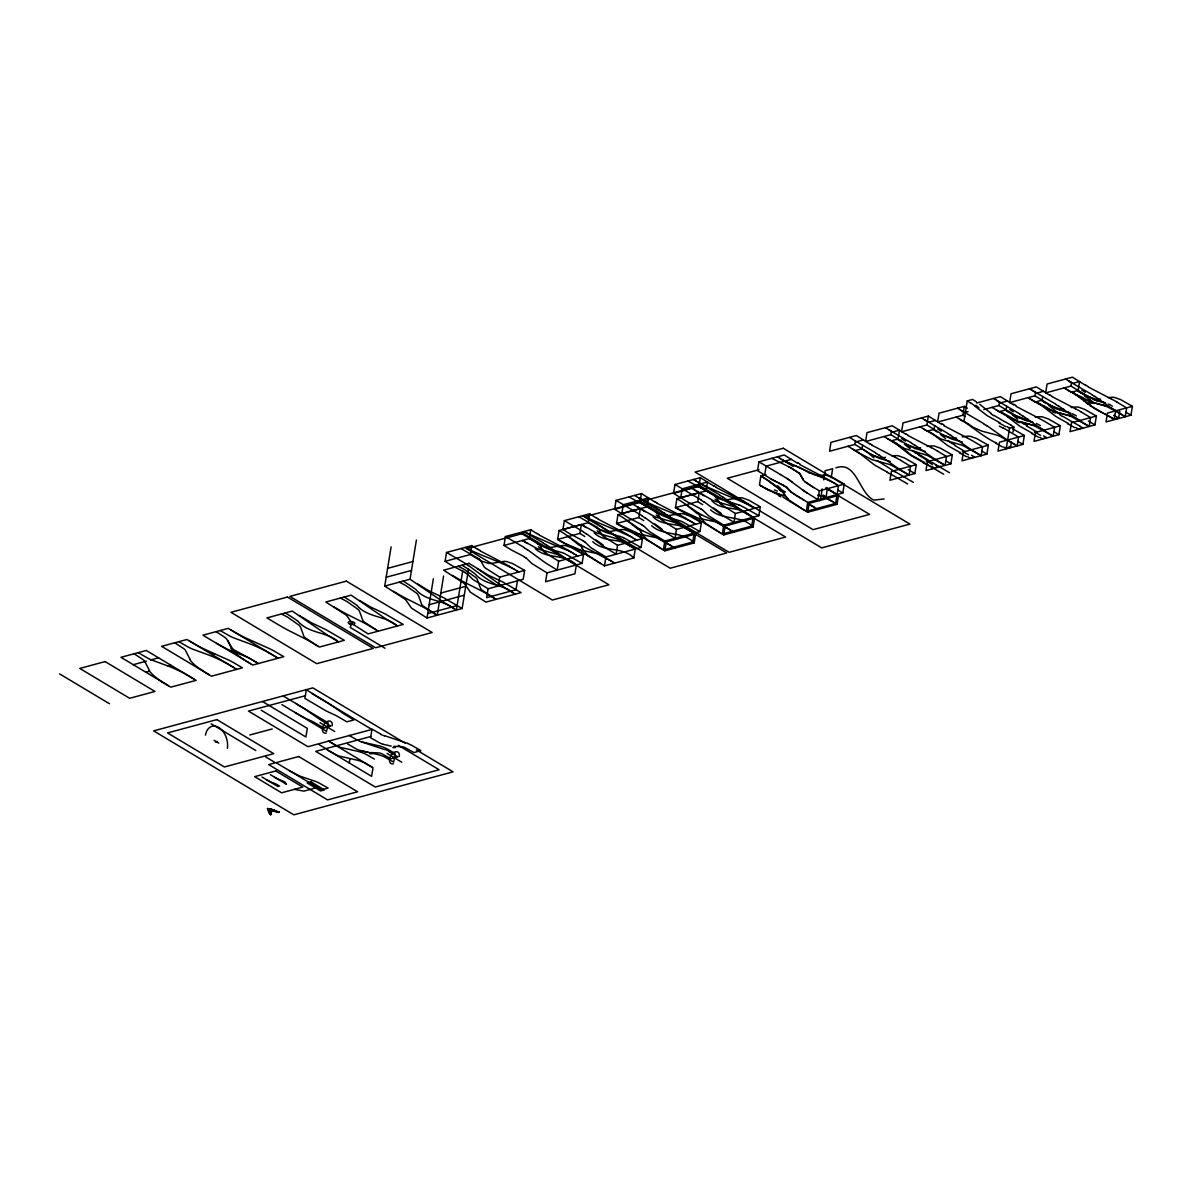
<?xml version="1.0" encoding="UTF-8"?>
<svg xmlns="http://www.w3.org/2000/svg" width="1192" height="1192" viewBox="0 0 1192 1192"><rect width="100%" height="100%" fill="white"/><g stroke="black" fill="none" stroke-linecap="round" stroke-linejoin="round"><path stroke-width="1.5" d="M326.802 730.398L327.875 723.768M349.241 762.954L349.941 758.633M468.486 569.299L462.138 608.516L427.019 618.007L411.419 608.069L406.293 600.559A27.923 11.845 9.2 0 0 404.758 598.995L384.733 586.091L391.095 546.875M384.733 586.091L410.048 579.252L416.41 540.036M393.882 761.107L394.969 754.476M427.019 618.007L433.367 578.776M465.372 572.577L452.856 566.081A93.9 61.984 74.9 0 1 451.41 565.261L445.093 561.343L446.523 552.462L471.838 545.623L478.096 549.631M443.588 576.019L437.226 615.236L428.226 609.917A141.312 59.943 9.2 0 0 421.089 606.028L406.576 598.712A161.471 68.495 9.2 0 1 399.931 595.091L393.42 591.292M462.72 570.849L456.372 610.081L447.522 604.702A137.065 58.14 9.2 0 1 441.278 600.574L410.048 579.252M445.093 561.343L470.408 554.503L471.838 545.623M470.393 554.503L481.091 561.045L488.437 563.354A29.025 20.785 -74.5 0 0 491.089 563.443L504.127 561.357A25.449 19.206 -83.7 0 1 506.898 561.596L512.947 563.742L524.644 570.417L523.213 579.297L488.094 588.774L486.649 597.654L516.002 589.727L517.447 580.847M524.286 556.679L511.77 550.183A93.9 61.984 74.9 0 1 510.325 549.348L504.007 545.429L505.438 536.549L530.753 529.725L537.011 533.733M524.644 570.417L499.746 577.137L498.301 586.017L487.603 579.401A70.224 24.466 48 0 1 483.252 576.392L468.322 565.38M504.007 545.429L529.322 538.59L530.753 529.725M529.308 538.605L540.766 545.593L547.351 547.441A29.025 20.785 -74.5 0 0 550.004 547.53L563.041 545.444A25.449 19.206 -83.7 0 1 565.813 545.683L571.862 547.828L583.558 554.503L582.113 563.384L547.009 572.86L545.563 581.741L574.917 573.814L576.362 564.933C564.829 553.312 546.919 559.614 535.253 548.692M633.459 547.947L617.665 539.231A52.299 39.247 -32.8 0 0 615.012 538.203L596.462 532.913L581.338 524.54L559.078 530.529L557.633 539.41L560.955 541.436A89.34 58.974 74.9 0 0 564.427 543.328L579.923 549.736M583.201 540.766L570.685 534.269A93.9 61.984 74.9 0 1 569.24 533.45L562.922 529.531L564.352 520.651L589.668 513.812L595.925 517.82M583.558 554.503L558.661 561.223L557.215 570.104L546.517 563.503A70.224 24.466 48 0 1 542.166 560.478L527.236 549.467M567.735 544.833L557.633 539.41L579.923 533.42L581.368 524.54M562.922 529.531L588.237 522.692L589.668 513.812M587.954 555.845L604.478 565.842L605.923 556.962L641.028 547.471L642.473 538.59L630.777 531.93L624.727 529.769A25.449 19.206 -83.7 0 0 621.956 529.546L608.918 531.602A29.025 20.785 -74.5 0 1 606.266 531.558L598.92 529.278L588.222 522.692M642.115 524.852L629.6 518.356A93.9 61.984 74.9 0 1 628.154 517.537L614.64 509.267L616.07 500.387L641.4 493.548L654.84 501.921M692.373 532.034L676.579 523.318A52.299 39.247 -32.8 0 0 673.912 522.29L655.362 517.015L640.253 508.626L617.992 514.616L616.547 523.497L619.87 525.523A89.34 58.974 74.9 0 0 623.341 527.415L637.437 534.195M642.473 538.59L617.575 545.325L616.13 554.206L605.432 547.59A70.224 24.466 48 0 1 601.081 544.58L586.151 533.554M614.64 509.267L639.955 502.428L641.4 493.548M638.837 533.837L616.547 523.497L638.837 517.522L640.283 508.641L637.943 507.211M604.478 565.842L633.831 557.916L635.276 549.035L624.534 542.434A65.59 17.805 43.8 0 1 620.108 539.44L604.731 528.548M701.03 508.954L688.514 502.458A93.9 61.984 74.9 0 1 687.069 501.638L673.554 493.369L674.985 484.488L700.315 477.649L713.755 486.008M664.853 550.808L666.283 541.928L695.636 534.001L694.206 542.882L664.853 550.808L646.869 539.946M730.458 530.023L715.647 521.887L700.747 518.714A31.812 14.811 -2.3 0 1 697.648 517.998L675.462 507.598L697.752 501.608L699.197 492.728L676.907 498.718L675.462 507.598L678.784 509.61A89.34 58.974 74.9 0 0 682.256 511.517L696.351 518.282M675.044 538.292L676.49 529.412L701.388 522.692L699.942 531.572L664.838 541.049L663.393 549.929L692.746 542.002L694.191 533.122M673.554 493.369L698.87 486.53L700.315 477.649M723.768 534.895L725.198 526.015L754.551 518.088L753.12 526.968L723.768 534.895L705.783 524.033M733.959 522.379L735.404 513.514L760.302 506.779L758.857 515.659L723.753 525.15L722.307 534.031L751.66 526.104L753.106 517.224M797.701 463.345L784.262 454.986L758.946 461.811L757.501 470.691L771.015 478.96A94.079 62.103 74.9 0 0 772.446 479.78L774.487 480.868M766.382 488.809L759.423 484.921L760.854 476.04L766.009 474.669M807.714 512.232L809.159 503.352L838.512 495.425L837.067 504.305L807.714 512.232L789.73 501.37M817.921 499.716L819.351 490.836L844.249 484.116L842.818 492.996L807.699 502.473L806.269 511.353L835.622 503.426L838.497 485.665L836.218 484.31M820.737 498.003L822.212 488.914M823.687 479.825L825.162 470.736L832.657 468.709L831.197 477.798M869.743 443.886L856.303 435.527L830.973 442.366L829.543 451.247L854.858 444.407L855.439 440.861M862.621 445.212L862.039 448.758L855.186 450.606L847.989 446.27M905.756 434.171L892.316 425.797L867.001 432.636L865.556 441.517L890.871 434.678L891.452 431.132M916.29 464.671L891.393 471.391L889.947 480.272L914.86 473.537L916.29 464.671L904.594 457.996L898.544 455.851A25.449 19.206 -83.7 0 0 895.773 455.612L892.033 455.985M928.33 416.082L903.014 422.922L901.569 431.802L926.899 424.963L928.33 416.082L941.784 424.441M934.662 425.753L934.081 429.314L927.227 431.161L920.03 426.81M924.843 454.539A52.299 39.247 -32.8 0 1 927.51 455.553L945.107 465.372L946.552 456.491L936.867 450.755M952.304 454.942L927.406 461.662L925.975 470.542L950.873 463.822L952.304 454.942L940.607 448.267L934.573 446.121A25.449 19.206 -83.7 0 0 931.801 445.882L927.108 446.434M964.358 406.353L939.028 413.192L937.597 422.072L962.913 415.233L964.358 406.353L967.442 408.2M976.471 401.913L972.672 399.439L967.248 400.899L963.956 421.238L967.785 423.711M924.038 429.209L941.471 439.178L960.841 444.839A52.299 39.217 -32.6 0 1 963.494 445.868L981.12 455.657L982.566 446.777L972.881 441.025A93.617 16.673 39.1 0 0 967.397 437.986M988.332 445.212L963.419 451.932L961.989 460.812L986.887 454.092L988.332 445.212L976.621 438.537L970.586 436.391A25.449 19.206 -83.7 0 0 967.815 436.153L962.182 436.898M983.743 409.616L998.926 405.503L999.507 401.957M1006.689 406.308L1006.122 409.854L999.254 411.717L992.057 407.366M1003.738 447.015L1006.257 448.52L1009.549 428.181L1013.871 427.019L1013.051 432.1M1006.257 448.52L1010.578 447.358L1011.397 442.262M1024.345 435.482L999.447 442.217L998.002 451.098L1022.9 444.363L1024.345 435.482L1012.649 428.822M1049.839 395.267L1036.384 386.908L1011.069 393.747L1009.624 402.613L1034.954 395.789L1035.52 392.228M1042.717 396.578L1042.136 400.139L1035.282 401.987L1030.201 398.903M1060.359 425.767L1035.461 432.487L1034.03 441.368L1058.928 434.648L1060.359 425.767L1048.662 419.092L1042.628 416.947A25.449 19.206 -83.7 0 0 1039.856 416.708L1035.163 417.26M1085.852 385.538L1072.413 377.179L1047.083 384.018L1045.652 392.898L1070.967 386.059L1071.548 382.513M1096.387 416.038L1071.474 422.758L1070.043 431.638L1094.941 424.918L1096.387 416.038L1084.675 409.363L1078.641 407.217A25.449 19.206 -83.7 0 0 1075.869 406.979L1071.176 407.53M1119.78 411.106L1118.632 418.183L1114.311 419.346L1107.815 415.591M1132.4 406.308L1107.502 413.043L1106.057 421.923L1130.955 415.188L1132.4 406.308L1120.703 399.648L1114.654 397.487A25.449 19.206 -83.7 0 0 1111.883 397.264L1108.143 397.636M351.536 623.029L350.239 627.439L385.001 648.269M976.74 403.015L1000.371 396.623L1013.811 404.997M387.609 568.375L412.924 561.536M782.25 459.754L784.589 461.185L791.443 459.337M849.434 437.389L856.631 441.725L863.485 439.878M885.447 427.66L892.644 432.011L899.498 430.148L898.068 439.028L891.199 440.891L888.874 439.461M935.526 420.433L928.657 422.281L921.461 417.93M968.113 411.627L964.686 412.551L960.573 410.063M1007.553 400.974L1000.699 402.836L996.587 400.333M1043.581 391.259L1036.712 393.107L1031.125 389.724M1071.206 382.453L1072.726 383.377L1079.594 381.529L1078.149 390.41L1071.295 392.257L1066.214 389.188M759.095 469.693L727.299 478.275L813.063 529.65L869.579 514.393L837.812 495.365M386.178 577.256L411.493 570.417M835.89 467.845C855.975 460.693 858.702 490.895 872.142 499.165A9.715 7.256 65.5 0 0 874.198 500.089L884.181 498.941M133.266 664.689L146.422 661.143M150.475 660.04L158.581 657.85M145.886 672.243L148.598 671.513M169.026 666L171.201 665.419M211.863 654.438L214.471 653.723L228.223 659.846A70.998 30.113 9.2 0 1 232.634 662.096L242.453 667.833L211.491 676.192L161.635 646.332L186.935 639.493L236.791 669.368M440.831 593.05L465.729 586.315M931.488 468.709L940.503 466.266M429.18 604.687L464.299 595.195M427.734 613.567L457.087 605.64M305.241 695.741L248.458 711.088L307.953 746.713L371.844 729.459L312.349 693.833M215.439 742.005L217.421 741.469M249.843 734.972L272.208 728.938M324.343 727.88L330.333 726.271M370.757 736.522L315.746 751.392L375.242 787.018L439.133 769.764L398.426 745.387M391.438 758.604L397.413 756.98M315.567 787.972L303.9 791.13L294.379 789.357M819.053 475.608L823.747 475.057A25.449 19.206 -83.7 0 1 826.518 475.295L832.552 477.441L844.249 484.116M885.477 457.326L882.736 457.668A29.025 20.785 -74.5 0 1 880.083 457.624L872.738 455.344L854.858 444.407M1100.663 399.111L1098.845 399.305A29.025 20.785 -74.5 0 1 1096.193 399.275L1088.102 396.563L1070.967 386.059M956.595 438.015L954.777 438.209A29.025 20.785 -74.5 0 1 952.11 438.164L944.019 435.497L926.899 424.963M920.567 447.745L918.749 447.939A29.025 20.785 -74.5 0 1 916.097 447.894L908.006 445.197L890.871 434.678M1063.741 408.96L1062.832 409.035A29.025 20.785 -74.5 0 1 1060.165 408.99L1052.074 406.323L1034.954 395.789M1026.804 418.764L1027.713 418.69M726.747 499.776L739.785 497.735A25.449 19.206 -83.7 0 1 742.556 497.958L748.606 500.104L760.302 506.779M393.837 746.296L402.538 746.788A25.255 10.117 51.1 0 1 404.773 747.503L413.922 752.539L420.925 750.647L412.06 745.507A52.657 22.335 9.2 0 0 407.724 743.495M370.831 752.51L379.518 753.001A25.255 10.117 51.1 0 1 381.768 753.716L390.916 758.753M391.229 746.103L383.109 744.3M368.224 752.316L360.103 750.513A52.537 34.687 74.9 0 1 356.319 748.934L347.602 743.972M817.95 495.142L823.508 496.587L832.463 501.549M665.181 515.629L657.075 512.962L639.955 502.428M818.204 495.172L823.568 496.602L833.968 502.443M641.832 534.612L656.732 537.786L671.543 545.936M582.918 550.525L597.818 553.699L612.628 561.834M1032.555 422.087L1018.341 417.245L998.926 405.503M1105.476 402.851L1095.195 399.931L1086.642 395.759M1069.447 412.581L1059.181 409.661L1050.614 405.489M925.379 451.485L915.113 448.565L906.546 444.392M962.272 441.979L951.961 439.148L942.559 434.663M890.245 461.423L879.919 458.592L870.533 454.107M1106.504 406.055L1093.809 402.732M1032.689 422.37L1025.493 420.389M1105.565 403.149L1095.225 400.139M1048.498 405.22L1057.632 412.611L1070.491 415.785M1021.782 422.192L1034.462 425.514M817.816 475.742L811.99 473.984M818.457 475.921L822.197 476.979M1070.803 413.222L1055.62 408.424L1041.421 400.333M1103.881 405.25L1104.761 405.503M782.712 495.544L774.919 492.803M782.161 495.395L767.708 489.465M1092.483 402.36L1076.033 394.597M1104.924 405.936L1085.539 400.274L1067.659 390.037M924.828 454.554L904.609 448.535L884.002 436.54M1097.43 400.899L1096.163 400.467M1025.388 420.344L1016.031 416.455L1006.391 410.674M784.589 461.185C800.473 468.247 816.371 475.072 832.269 481.955M794.14 465.297L796.882 466.251M738.638 504.827L719.849 499.016L698.87 486.53M793.41 465.059L783.457 460.499M348.988 735.33L357.704 740.292A52.537 34.687 74.9 0 0 361.504 741.886L384.852 749.649M360.103 750.513L375.733 754.074A116.444 76.869 74.9 0 1 379.22 754.953L381.216 755.579A52.537 34.687 74.9 0 1 385.001 757.158L393.718 762.12M384.509 735.673L407.858 743.435M361.504 741.871L377.134 745.447A116.444 76.869 74.9 0 1 380.62 746.311L382.617 746.937A52.537 34.687 74.9 0 1 386.402 748.531L395.118 753.493M279.181 812.274L277.84 811.827A51.912 22.022 9.2 0 1 273.743 810.292L267.44 808.385L270.405 814.643M1077.821 390.842L1095.329 400.169M1053.236 411.002L1035.997 401.793M1017.223 420.731L1000.371 411.762M167.357 665.762L152.099 660.159A37.473 15.898 9.2 0 1 148.151 658.371L138.168 652.665M1094.912 400.02L1094.077 399.707M271.18 809.249C266.621 806.88 268.215 813.093 270.554 814.598M270.629 808.876L274.562 810.5A48.41 20.532 9.2 0 0 279.33 812.229M771.79 458.339L788.97 466.832M687.844 481.017L714.693 495.291M628.929 496.915L655.779 511.204M999.537 436.123L1015.331 444.839M891.482 465.297L909.094 475.101L910.524 466.221L900.839 460.485M797.835 466.623L804.377 470.095M810.366 473.343L809.249 472.852M623.461 537.667L641.028 547.471M214.545 653.708L205.218 649.506A138.555 58.781 9.2 0 1 201.865 647.912L201.075 647.524A84.677 35.924 9.2 0 1 196.024 644.842L189.2 640.849M771.209 491.149L768.631 489.927M567.705 544.923L578.522 550.093M809.159 472.807L804.838 470.393M1110.84 407.843L1125.203 416.753L1126.634 407.873L1116.949 402.121M1074.812 417.572L1079.728 420.225M1038.798 427.302L1043.7 429.954M578.805 516.747L596.864 527.117M519.891 532.645L537.95 543.016M460.976 548.558L479.035 558.929M825.788 488.094L835.264 493.473M779.136 483.207L786.124 487.021L789.208 490.001M768.065 489.644L767.186 489.212M777.229 482.253L774.74 481.002M780.402 483.833L772.461 479.795A93.9 61.984 74.9 0 1 771.015 478.96M767.529 489.39L766.545 488.884M380.725 734.078L372.008 729.117L370.608 737.759L379.324 742.72A52.418 34.598 74.9 0 0 383.109 744.359M780.313 495.619L766.203 488.839A89.34 58.974 74.9 0 1 762.731 486.947M767.022 489.137L765.175 488.169M780.983 484.116L782.146 484.712M1102.868 412.998L1107.696 415.516M1103.092 413.117L1095.165 408.841M1068.598 423.622L1055.829 416.485L1043.849 407.202A86.36 57.007 74.9 0 0 1039.856 404.118M1032.585 433.352L1019.801 426.214L1007.821 416.932M999.864 422.743L987.08 415.591L975.101 406.323M996.572 443.081C981.806 436.361 970.467 424.441 956.044 417.081M960.543 452.796L947.774 445.659L935.794 436.376M924.53 462.526L911.746 455.389L899.766 446.106M1104.492 413.833L1105.342 414.28A62.938 16.211 18.8 0 1 1111.793 417.841L1112.97 418.541M1101.587 412.343L1089.995 405.474M999.343 426.11L1003.396 428.226M923.532 462.556L910.792 455.433L899.051 446.3M887.519 472.285L874.764 465.163L863.038 456.029A86.346 57.007 74.9 0 0 859.045 452.93L855.186 450.606M701.373 514.765L716.496 521.887L733.974 532.139M642.458 530.678L657.582 537.801L675.059 548.052M583.544 546.592L610.721 560.702M1111.451 399.052L1088.072 386.893M1075.422 408.782L1052.059 396.608M967.368 437.956L944.004 425.782M931.354 447.685L907.976 435.512M895.341 457.4L871.963 445.242M893.329 470.706L876.984 460.455M823.299 476.86L799.921 464.686M782.697 485.01L783.755 485.576M739.338 499.522L715.975 487.349M680.438 515.436L657.06 503.262M621.524 531.334L598.146 519.176M562.609 547.247L539.231 535.074M503.695 563.145L480.316 550.987M971.912 426.736L981.776 431.102L996.87 435.11A52.299 39.247 -32.8 0 1 999.552 436.108M782.876 485.099L783.636 485.502M389.054 751.72L397.919 756.86M790.713 467.8L799.623 473.477L803.751 480.54A18.565 4.962 18.2 0 0 805.151 481.881L812.542 486.738M791.443 468.203L799.623 473.492M790.922 467.905L789.044 466.877M780.477 474.55L758.946 461.811M790.132 467.473L788.612 466.638M1073.128 422.4L1062.683 416.246M1037.1 432.13L1026.655 425.976M1004.379 421.521L993.934 415.367M965.073 451.574L954.628 445.421M929.045 461.304L918.6 455.15M926.139 463.956L943.677 474.252M890.126 473.686L907.648 483.982M780.477 474.55L787.927 479.08L786.958 478.439M1114.684 410.54L1107.591 406.949A52.299 39.247 -32.8 0 0 1104.939 405.921M929.492 460.946L914.189 451.247M895.907 472.121L913.415 482.417M793.261 466.489L784.559 461.17L766.128 466.161L764.698 475.042L760.854 476.04L764.191 478.007A89.34 58.974 74.9 0 1 767.603 480.242L767.812 480.376M763.372 487.2L760.66 485.636M277.229 784.708L279.673 786.154M569.269 551.017C553.878 545.117 538.903 538.426 523.869 531.572L542.852 542.583M1114.55 409.81L1115.742 410.51L1114.118 419.226M826.533 488.348L835.234 493.458M269.034 652.858L276.931 657.507M227.732 664.004L234.541 668.012M782.861 496.975L788.27 500.417M762.314 486.589L761.569 486.172M698.914 519.652L704.308 523.079M640 535.551L645.394 538.993M581.085 551.464L586.479 554.906M1014.601 415.218L1024.151 418.705A29.025 20.785 -74.5 0 0 1026.804 418.794M932.01 462.362L949.428 472.702M655.63 512.143L665.017 516.628L679.723 520.74A54.802 41.66 -36.5 0 1 682.39 521.723L699.942 531.572M537.801 543.954L547.188 548.439L561.894 552.552A54.802 41.66 -36.5 0 1 564.561 553.55L582.113 563.384M1080.935 411.851L1090.62 417.587L1089.175 426.468L1071.563 416.664A52.299 39.217 -32.6 0 0 1068.881 415.68L1050.361 410.361L1035.282 401.987M1016.031 406.338L1039.409 418.511A93.617 16.673 39.1 0 1 1044.952 421.61L1054.607 427.317L1053.162 436.197L1035.55 426.393A52.299 39.247 -32.8 0 0 1032.898 425.365L1014.347 420.091L999.254 411.717M1008.894 431.31L1018.579 437.047L1017.149 445.927L1006.406 439.327A65.59 17.805 43.8 0 1 1001.98 436.332L986.603 425.44M759.885 485.204L760.764 485.71M744.851 502.592L752.748 507.27M714.544 496.23L724.095 499.731A29.025 20.785 -74.5 0 0 726.747 499.806M676.907 498.718L680.23 500.67A89.34 58.974 74.9 0 1 683.657 502.905L698.527 513.156M685.936 518.505L689.378 520.517M617.992 514.616L621.315 516.583A89.34 58.974 74.9 0 1 624.742 518.818L639.612 529.069M627.022 534.418L634.919 539.082M596.715 528.041L606.102 532.526L620.808 536.653A54.802 41.66 -36.5 0 1 623.476 537.637M559.078 530.529L562.4 532.481A89.34 58.974 74.9 0 1 565.827 534.716L580.698 544.967M568.107 550.317L574.38 554.012M509.193 566.23L512.635 568.241M1113.939 415.397L1115.757 416.455M827.337 488.154L826.16 497.138L824.059 495.887M1079.043 396.444L1076.436 394.85M823.076 495.306L823.866 495.768M568.927 550.793L571.549 552.328M266.844 779.911L267.082 780.045A25.151 10.668 9.2 0 0 270.822 781.997L273.713 783.099A19.802 8.404 9.2 0 1 277.274 784.694M784.321 485.889L785.588 486.649M762.09 476.77L763.193 477.411M748.323 504.633C731.918 497.034 714.768 491.149 698.721 482.671M630.493 536.445C614.7 529.263 598.458 523.243 582.784 515.659L601.766 526.67M748.218 514.303C737.565 505.617 721.935 511.279 711.997 500.968M630.389 546.115C619.736 537.428 604.106 543.09 594.167 532.779M1084.482 395.044L1081.814 393.405M1075.78 427.57L1078.298 429.075L1082.619 427.898L1079.594 426.095M1039.767 437.3L1042.27 438.79L1046.591 437.628L1043.581 435.825M1007.031 426.691L1009.549 428.181M967.725 456.745L970.243 458.25L974.564 457.072L971.54 455.284M931.712 466.474L934.215 467.964M1088.356 420.985L1094.941 424.918M1010.861 425.216L1013.871 427.019M935.526 464.999L938.536 466.802M908.259 469.618L914.86 473.537M571.251 561.894L558.75 555.129A52.299 39.247 -32.8 0 0 556.098 554.101L537.547 548.827L522.424 540.438M330.244 742.095L336.993 745.894A52.537 34.687 74.9 0 0 340.793 747.473L356.408 751.034A116.444 76.869 74.9 0 1 359.895 751.914L361.891 752.539A52.537 34.687 74.9 0 1 365.691 754.119L374.407 759.081M833.178 482.492L836.695 484.593M749.217 505.155L750.185 505.736M690.302 521.068L693.833 523.169M690.779 531.081C679.887 521.411 663.512 527.445 653.082 516.881M631.388 536.981L632.356 537.547M572.473 552.879L576.004 554.995M513.558 568.793L514.527 569.374M1125.859 412.149L1130.955 415.188M1091.693 394.388L1072.726 383.377M1117.485 417.483L1118.439 418.064M1117.634 417.572L1115.608 416.38A83.947 15.6 22.3 0 0 1114.043 415.457M1055.68 404.118L1033.524 391.155M1053.817 431.593L1058.928 434.648M1019.652 413.833L993.502 398.486M1017.804 441.323L1022.9 444.363M983.638 423.562L961.482 410.614M1009.073 446.449L1010.578 447.358M981.791 451.038L986.887 454.092M947.625 433.292L924.56 419.778M945.763 460.768L950.873 463.822M911.597 443.007L892.644 432.011M875.584 452.737L856.631 441.725M835.071 483.624L828.812 479.929A93.617 16.673 39.1 0 0 823.329 476.889M837.708 489.942L842.818 492.996M825.162 496.543L823.657 495.648A62.938 16.211 18.8 0 0 823.136 495.35M814.404 507.36L809.204 504.246L817.936 509.476M719.596 494.859L697.439 481.911M751.318 516.151L735.494 507.42A52.299 39.247 -32.8 0 0 732.827 506.377L713.442 500.744L696.009 490.791M692.209 522.2C674.881 512.873 655.689 507.628 638.525 497.809M660.681 510.757L639.389 498.33M517.09 570.894C500.446 561.477 481.985 556.217 464.954 547.471M513.499 593.095C501.907 583.529 484.95 585.659 474.863 573.71A118.917 50.437 9.2 0 0 467.726 568.763L462.079 565.217M452.334 575.393L458.845 579.193A161.471 68.495 9.2 0 0 465.491 582.813L479.989 590.115A141.312 59.943 9.2 0 1 487.141 594.003L496.14 599.338M454.584 609.008C442.992 599.442 426.036 601.573 415.948 589.608A118.917 50.437 9.2 0 0 408.811 584.661L403.164 581.115M230.503 629.704L237.342 633.697A84.677 35.924 9.2 0 0 242.393 636.364L243.183 636.752A138.555 58.781 9.2 0 0 246.535 638.346L269.541 648.686A70.998 30.113 9.2 0 1 273.951 650.936L283.77 656.673L252.793 665.047L202.938 635.187L228.253 628.348L278.108 658.207M258.455 663.512L249.351 658.163A74.202 31.484 9.2 0 0 245.016 655.898L234.019 649.819A22.052 9.357 9.2 0 1 232.276 648.239L226.555 638.912A22.961 9.745 9.2 0 0 225.184 637.571L216.095 631.626M216.557 643.337L226.927 648.999A50.183 21.292 9.2 0 0 229.788 650.281L244.569 656.017A39.083 16.584 9.2 0 1 248.487 657.805L257.293 662.812M294.901 712.399L302.589 716.824A43.448 7.241 38.6 0 0 304.392 717.748L312.557 721.562A37.22 6.213 38.6 0 1 314.733 722.71L323.837 728.044M371.993 767.112L364.29 762.746A52.537 34.687 74.9 0 0 360.505 761.167L358.509 760.541A116.444 76.869 74.9 0 0 355.022 759.677L339.392 756.101A52.537 34.687 74.9 0 1 335.593 754.521L327.889 750.17M193.864 678.993L187.055 674.985A95.271 40.424 9.2 0 0 167.387 665.747M289.135 770.494L298.492 775.471A33.793 14.334 9.2 0 0 301.144 776.543L315.284 781.356A28.772 12.203 9.2 0 1 318.383 782.637L328.143 788.091L321.482 789.879L276.753 763.089M274.86 777.348L275.307 777.616A22.529 9.551 9.2 0 0 279.211 779.613L284.232 781.594A4.992 2.116 9.2 0 1 285.201 782.28L286.482 784.321L270.405 774.696M1069.537 381.44L1065.544 379.026M1124.026 416.053L1114.46 410.152A65.59 17.805 43.8 0 1 1110.035 407.157L1094.658 396.251M1066.706 389.471L1064.098 387.907M1029.515 388.756L1032.615 390.603M1088.013 425.782L1078.447 419.882A65.59 17.805 43.8 0 1 1074.007 416.872L1058.645 405.98M1029.173 398.292L1030.693 399.201M1028.085 397.636L1029.694 398.605M1052 435.497L1042.419 429.597A65.59 17.805 43.8 0 1 1037.994 426.602L1022.632 415.71M957.489 408.215L961.035 410.346M962.913 415.233L965.028 416.5M981.12 455.657L970.392 449.056A65.59 17.805 43.8 0 1 965.952 446.046L950.59 435.155M945.107 465.372L934.364 458.771A65.59 17.805 43.8 0 1 929.939 455.776L914.577 444.884M907.917 474.401L898.351 468.501A65.59 17.805 43.8 0 1 893.926 465.506L878.549 454.614M777.393 456.834L783.472 460.499M838.512 495.425L826.309 487.96M819.351 490.836L813.927 487.588M833.819 502.353L837.067 504.305M819.366 500.595L805.494 491.953A69.345 24.153 48 0 1 802.857 490.091L787.927 479.08M809.159 503.352L791.205 492.102L795.63 495.172M804.198 510.116L788.746 499.88M752.256 506.973L754.536 508.343M758.857 515.659L741.275 505.855A54.802 41.66 -36.5 0 0 738.653 504.797M693.446 479.497L696.053 481.061M754.551 518.088L742.363 510.623A65.59 17.805 43.8 0 1 737.937 507.628L722.561 496.721M735.404 513.514L721.086 504.454A18.536 4.962 18.2 0 1 719.804 503.203L716.064 496.587M692.001 488.377L694.608 489.942M753.12 526.968C741.29 514.601 722.784 520.874 710.581 509.848M674.985 484.488L701.06 499.865M735.419 523.258L723.261 515.778A70.224 24.466 48 0 1 718.91 512.754L703.98 501.743M725.198 526.015L708.659 515.853L702.639 510.027M720.236 532.779L705.858 523.541A31.26 20.934 -14.7 0 1 704.442 522.2L699.495 516.017M701.388 522.692L689.691 516.017L683.642 513.871A25.449 19.206 -83.7 0 0 680.87 513.633L667.833 515.689A29.025 20.785 -74.5 0 1 665.181 515.644M693.342 522.886L695.621 524.242M634.531 495.41L638.972 498.077M695.636 534.001L683.448 526.521A65.59 17.805 43.8 0 1 679.023 523.526L663.646 512.635M676.49 529.412L662.171 520.353A18.536 4.962 18.2 0 1 660.889 519.116L657.15 512.486A27.803 7.524 11.8 0 0 655.6 511.189M633.086 504.29L637.526 506.958M694.206 542.882C682.375 530.514 663.87 536.787 651.666 525.761M616.07 500.387L642.145 515.763M676.505 539.171L664.346 531.692A70.224 24.466 48 0 1 659.995 528.667L645.066 517.656M666.283 541.928L649.744 531.751L643.725 525.94M661.322 548.692L646.943 539.44M634.427 538.784L636.707 540.155M617.575 545.325L603.256 536.266A18.536 4.962 18.2 0 1 601.975 535.029L598.235 528.399M633.831 557.916C622.328 546.279 604.404 552.596 592.752 541.675M605.923 556.962L590.83 547.664L584.81 541.838M610.721 560.702L614.7 563.086M575.513 554.697L577.792 556.068M575.185 564.248L565.619 558.348A65.59 17.805 43.8 0 1 561.194 555.338L545.817 544.446M558.661 561.223L544.342 552.164A18.536 4.962 18.2 0 1 543.06 550.928L539.32 544.297M547.009 572.86L531.915 563.578L525.895 557.752M516.598 570.61L518.878 571.966M499.746 577.137L485.427 568.077A18.536 4.962 18.2 0 1 484.146 566.841L480.406 560.21A27.803 7.524 11.8 0 0 478.856 558.914M515.287 594.167L506.436 588.803A137.065 58.14 9.2 0 1 500.193 584.661L477.47 568.599M488.094 588.774L473 579.476L466.981 573.665M462.138 608.516L444.616 598.324A73.517 31.186 9.2 0 0 442.023 596.998L431.042 591.828A59.674 25.315 9.2 0 1 428.584 590.562L417.841 584.065M378.311 631.149L369.311 625.83A141.312 59.943 9.2 0 0 362.174 621.926L347.662 614.625A161.471 68.495 9.2 0 1 341.016 611.004L333.775 606.758M338.543 641.892C326.593 631.462 308.788 633.742 298.119 621.419M337.381 641.192L329.692 636.528A137.065 58.14 9.2 0 1 323.449 632.386L292.219 611.079L266.904 617.903L282.102 626.918A161.471 68.495 9.2 0 0 288.747 630.538L303.245 637.839A141.312 59.943 9.2 0 1 310.397 641.728L319.411 647.062L344.309 640.327L326.787 630.136A73.517 31.186 9.2 0 0 324.194 628.81L313.213 623.654A59.674 25.315 9.2 0 1 310.754 622.373L299.326 615.445M318.234 646.362L305.137 637.75A18.834 7.986 9.2 0 1 303.871 636.29L300.563 627.141A27.461 11.652 9.2 0 0 299.267 625.383L288.062 617.456A71.431 30.292 9.2 0 0 281.372 613.999M220.148 630.538L230.13 636.23A37.473 15.898 9.2 0 0 234.079 638.018L249.337 643.635A95.271 40.424 9.2 0 1 268.975 652.873M405.25 743.212L312.87 687.873L153.649 730.875L293.813 814.821L453.035 771.835L416.395 749.887M387.057 753.389L401.793 762.224M295.676 703.399L304.601 708.942A43.448 7.241 38.6 0 1 306.91 710.462L318.622 718.553A37.22 6.213 38.6 0 0 321.333 720.341L330.84 726.152M283.309 695.994L328.038 722.784M319.963 722.68L334.699 731.515M178.845 641.683L188.828 647.39A37.473 15.898 9.2 0 0 192.776 649.178L208.034 654.78A95.271 40.424 9.2 0 1 227.672 664.019M281.908 704.621L326.638 731.411M174.777 642.786L183.881 648.716A22.961 9.745 9.2 0 1 185.252 650.057L190.198 659.593M262.583 701.581L307.312 728.372L305.912 736.999L261.182 710.208M328.277 740.932L373.007 767.722L371.606 776.35L326.876 749.559M319.173 744.687L325.416 748.412M134.115 653.767L143.204 659.697A22.961 9.745 9.2 0 1 144.575 661.038L149.522 670.575M211.073 723.753L255.803 750.543M265.622 756.875L274.473 762.18M214.068 740.321L218.792 743.152M261.942 776.975L278.019 786.601M59.6 673.882L109.455 703.742M1068.628 380.889L1072.711 383.377M1031.169 399.484L1035.252 401.972M779.508 458.1L780.477 458.682M802.514 499.359L804.093 500.312M763.551 477.62L768.363 480.778M695.562 480.778L698.721 482.685M694.116 489.644L696.441 491.044M600.515 563.458L588.029 555.353A31.26 20.934 -14.7 0 1 586.613 554.027L581.666 547.843M494.173 598.146L481.881 590.04A18.834 7.986 9.2 0 1 480.614 588.565L477.307 579.416A27.461 11.652 9.2 0 0 475.995 577.658L464.805 569.731A71.431 30.292 9.2 0 0 458.115 566.274M435.259 614.059L422.966 605.938A18.834 7.986 9.2 0 1 421.7 604.463L418.392 595.33A27.461 11.652 9.2 0 0 417.096 593.571L405.891 585.63A71.431 30.292 9.2 0 0 399.201 582.188M376.344 629.972L364.052 621.851A18.834 7.986 9.2 0 1 362.785 620.376L359.477 611.228A27.461 11.652 9.2 0 0 358.181 609.485L346.976 601.543A71.431 30.292 9.2 0 0 340.286 598.101M250.529 663.691L243.928 659.638M209.226 674.836L202.61 670.783M168.549 685.817L161.948 681.764M996.065 409.765L999.224 411.702M959.59 419.212L963.211 421.432M888.994 429.791L892.614 431.996M887.563 438.671L888.457 439.207M851.997 448.669L855.156 450.606M801.054 498.494L796.42 495.663M1069.537 381.44L1071.221 382.453M1094.703 408.558L1085.823 402.285M814.017 487.632L811.096 485.859M637.094 506.689L640.253 508.626M782.473 490.493L769.168 481.345M696.858 491.313L699.197 492.728M583.231 531.677L564.352 520.651M524.316 547.575L505.438 536.549M465.402 563.488L446.523 552.462M344.25 597.028L349.912 600.574A118.917 50.437 9.2 0 1 357.064 605.506C367.702 617.858 385.523 615.549 397.457 625.979L388.607 620.615A137.065 58.14 9.2 0 1 382.364 616.473L351.133 595.166L325.818 602.005L345.844 614.893A27.923 11.845 9.2 0 1 347.379 616.473L352.504 623.982L368.105 633.906L403.224 624.429L385.701 614.223A73.517 31.186 9.2 0 0 383.109 612.912L372.127 607.741A59.674 25.315 9.2 0 1 369.669 606.46L359.641 600.41M285.335 612.926L290.997 616.473A118.917 50.437 9.2 0 1 298.149 621.419M1073.262 392.838L1072.01 392.064L1076.063 394.627M999.984 411.523L1003.798 413.982M967.248 400.899L971.078 403.373M927.942 430.968L931.772 433.426M891.929 440.697L895.743 443.156M697.752 501.608L702.654 504.678M638.837 517.522L643.74 520.591M579.923 533.42L584.825 536.489M1077.97 390.931L1081.278 393.122M1005.392 410.048L1009.192 412.521M933.366 429.507L937.15 431.981M897.338 439.222L901.137 441.696M699.734 493.056L703.027 495.142M640.819 508.969L644.112 511.055M581.905 524.882L585.197 526.968M522.99 540.781L526.283 542.867M859.015 453.035L871.978 459.65L888.815 464.284A52.299 39.247 -32.8 0 1 891.497 465.282M810.024 485.189L805.047 481.777M1073.068 392.719L1075.884 394.567A85.004 56.113 74.9 0 1 1079.162 396.936L1080.697 398.143M1037.04 402.449L1039.826 404.252M703.28 495.291L704.07 495.798M644.365 511.204L645.155 511.696M585.451 527.117L586.24 527.609M526.536 543.016L527.326 543.522M892.257 441.547L895.028 443.35A86.346 57.007 74.9 0 1 899.096 446.151M856.228 451.261L859.015 453.079M1073.56 393.032L1075.84 394.537A85.079 56.158 74.9 0 1 1079.162 396.936L1079.371 397.1M1042.464 400.989L1045.205 402.807M899.111 439.684L901.852 441.502M863.082 449.414L865.407 450.948M1079.147 391.691L1081.233 393.077M788.925 479.765L789.938 480.465M767.991 480.51L768.959 481.195M768.557 480.912L769.376 481.493M790.952 481.195L791.98 481.94M769.913 481.881L771.626 483.132M770.062 481.985L776.096 486.56M686.1 504.648L697.126 513.543M627.186 520.561L638.212 529.442M568.271 536.475L579.297 545.355M1060.135 414.488L1057.632 412.611M1024.122 424.218L1020.799 421.7M991.386 413.609L979.749 404.326M952.08 443.662L947.953 440.504M916.067 453.392L911.94 450.218M772.237 483.579L779.911 489.793M1088.579 404.431L1079.505 397.204M1094.479 403.522L1090.278 400.169M1094.331 403.403L1088.877 399.037M1012.47 414.935L1017.625 419.122M940.443 434.395L945.584 438.567M905.145 443.931L910.271 448.088M904.415 444.124L909.571 448.296M1086.061 396.727L1084.511 395.491L1088.966 399.111M1081.099 398.471L1082.336 399.469M1084.482 401.212L1083.617 400.512M786.929 487.617L791.16 492.072L789.357 490.18M869.728 454.212L873.989 457.877M779.255 489.212L781.728 491.521L780.075 489.942M799.847 473.731L803.423 480.138M783.442 493.354L788.329 499.433L786.02 496.602M640.581 531.93L645.543 538.099A31.26 20.934 -14.7 0 0 646.928 539.455M783.725 493.682L785.319 495.663M270.703 814.553C266.203 810.128 271.508 807.64 275.263 810.992A43.001 18.238 9.2 0 0 279.017 812.318M270.867 814.523C266.829 810.098 273.296 808.697 276.171 811.424A50.466 21.411 9.2 0 0 278.868 812.363M271.016 814.479L270.167 812.512L270.957 810.992A4.962 2.101 9.2 0 1 271.895 810.605L275.635 811.379A51.271 21.754 9.2 0 0 278.719 812.393A40.424 17.15 9.2 0 1 275.903 811.648L273.147 811.171A10.415 4.41 9.2 0 0 272.432 811.365L271.94 811.558A5.811 2.473 9.2 0 0 271.106 812.124L271.165 814.434M231.501 648.448L227.94 640.864M802.901 479.348L802.484 478.528M384.509 735.881A52.657 34.97 75.7 0 1 380.695 734.346M395.297 747.533A52.91 16.882 32 0 1 392.824 747.548M715.93 486.977A90.458 43.419 59.1 0 1 713.71 485.621M739.189 499.344A93.617 16.748 39.2 0 1 744.702 502.413M701.105 500.133A60.986 27.416 51.1 0 1 703.995 502.026M719.685 495.202A58.512 22.872 46.9 0 1 722.635 497.064M697.618 513.35A51.271 32.124 2.7 0 1 699.942 515.883M713.635 508.015A114.268 17.627 24.8 0 1 721.115 513.424M715.051 499.135A114.268 17.627 24.8 0 1 722.531 504.529M700.777 508.954A28.429 6.988 10.6 0 1 702.416 510.012M694.385 518.162A51.271 9.938 14.3 0 1 697.007 519.474M706.081 524.152A31.26 2.905 26.8 0 1 704.606 523.199M701.507 514.706A31.931 12.456 19.7 0 1 698.676 513.111M714.515 495.291A27.803 7.524 11.8 0 1 715.93 496.572M583.275 531.945A60.986 27.416 51.1 0 1 586.166 533.837M579.789 545.161A51.271 32.124 2.7 0 1 582.113 547.694M595.806 539.827A114.268 17.627 24.8 0 1 603.286 545.236M582.813 550.615A31.812 14.811 -2.3 0 1 579.819 549.81M582.948 540.766A28.429 6.988 10.6 0 1 584.587 541.838M576.555 549.974A51.271 9.938 14.3 0 1 579.178 551.285M588.252 555.964A31.26 2.905 26.8 0 1 586.777 555.025M583.678 546.517A31.931 12.456 19.7 0 1 580.847 544.923M596.685 527.102A27.803 7.524 11.8 0 1 598.101 528.384M537.771 543.001A27.803 7.524 11.8 0 1 539.186 544.282M524.033 556.664A28.429 6.988 10.6 0 1 525.672 557.737M538.307 546.845A114.268 17.627 24.8 0 1 545.787 552.254M542.941 542.926A58.512 22.872 46.9 0 1 545.891 544.789M524.361 547.858A60.986 27.416 51.1 0 1 527.251 549.75M539.186 534.701A90.458 43.419 59.1 0 1 536.966 533.346M562.445 547.053A93.617 16.748 39.2 0 1 567.958 550.138M480.272 550.615A90.458 43.419 59.1 0 1 478.052 549.259M503.531 562.967A93.617 16.748 39.2 0 1 509.044 566.036M465.446 563.771A60.986 27.416 51.1 0 1 468.337 565.649M465.118 572.577A28.429 6.988 10.6 0 1 466.757 573.65M202.789 670.738A63.444 26.909 9.2 0 1 189.796 659.608M162.112 681.72A63.444 26.909 9.2 0 1 149.119 670.589M244.092 659.593A63.444 26.909 9.2 0 1 231.099 648.448M598.101 518.803A90.458 43.419 59.1 0 1 595.881 517.447M621.36 531.155A93.617 16.748 39.2 0 1 626.873 534.225M601.856 527.013A58.512 22.872 46.9 0 1 604.806 528.875M597.222 530.947A114.268 17.627 24.8 0 1 604.702 536.34M656.136 515.033A114.268 17.627 24.8 0 1 663.616 520.442M660.77 511.1A58.512 22.872 46.9 0 1 663.721 512.977M657.015 502.89A90.458 43.419 59.1 0 1 654.795 501.534M680.274 515.242A93.617 16.748 39.2 0 1 685.787 518.311M642.592 530.619A31.931 12.456 19.7 0 1 639.761 529.01M635.47 534.061A51.271 9.938 14.3 0 1 638.092 535.372M647.167 540.05A31.26 2.905 26.8 0 1 645.692 539.112M641.862 524.852A28.429 6.988 10.6 0 1 643.501 525.925M641.728 534.701A31.812 14.811 -2.3 0 1 638.733 533.912M654.721 523.929A114.268 17.627 24.8 0 1 662.201 529.322M638.703 529.263A51.271 32.124 2.7 0 1 641.028 531.796M642.19 516.047A60.986 27.416 51.1 0 1 645.081 517.924M205.441 735.151A16.33 10.773 74.9 0 1 218.747 727.418A16.33 10.773 74.9 0 1 227.419 748.308M393.449 763.804A6.705 4.157 -59.1 0 1 389.56 759.125A6.705 4.157 -59.1 0 1 395.386 751.809A6.705 4.157 -59.1 0 1 399.29 756.488M372.291 753.746A52.91 16.882 32 0 1 369.818 753.761M385.388 749.395A52.657 22.812 8.8 0 1 389.62 751.526M326.37 733.08A6.705 4.157 -59.1 0 1 322.466 728.401A6.705 4.157 -59.1 0 1 328.307 721.1A6.705 4.157 -59.1 0 1 332.195 725.779M799.802 463.822A90.458 43.136 58.9 0 1 797.612 462.451M782.041 491.402A51.062 31.677 3.6 0 1 783.725 493.264M782.31 491.313A51.673 32.095 3.5 0 1 784.262 493.533M786.243 486.664A29.144 7.539 9 0 1 787.465 487.647M807.222 493.115A70.239 24.466 48 0 1 802.872 490.091M777.586 485.755A122.94 81.995 -2.6 0 1 780.715 488.467M778.331 495.485A51.271 9.938 14.3 0 1 780.954 496.796M790.028 501.489A31.26 2.905 26.8 0 1 788.553 500.536M784.634 495.902A32.184 14.587 -1.7 0 1 783.74 495.693M777.393 491.134A120.556 62.744 -6.2 0 1 774.383 489.912M785.468 492.043A31.931 12.456 19.7 0 1 782.637 490.448M871.918 444.869A90.458 43.419 59.1 0 1 869.698 443.513M895.177 457.221A93.617 16.748 39.2 0 1 900.69 460.291M875.673 453.079A58.512 22.872 46.9 0 1 878.623 454.942M907.932 435.14A90.458 43.419 59.1 0 1 905.711 433.784M931.19 447.492A93.617 16.748 39.2 0 1 936.703 450.561M911.686 443.35A58.512 22.872 46.9 0 1 914.637 445.227M901.688 438.701A84.99 56.694 77.1 0 1 905.175 440.965M918.913 454.822A92.082 75.334 -20.5 0 1 916.365 453.079M926.229 461.006A83.991 14.572 22.8 0 1 932.517 464.522M895.773 443.022A86.36 57.007 74.9 0 1 899.811 445.957M923.413 462.615A62.863 15.615 19.1 0 1 930.475 466.445M865.422 450.889A83.827 63.131 -84.3 0 1 869.773 454.152M892.704 470.721A71.103 16.718 19.8 0 1 895.267 472.107M887.057 472.315A65.62 16.509 19 0 1 889.634 473.686M923.07 462.585A65.62 16.509 19 0 1 925.663 463.971M902.418 438.507A84.99 56.694 77.1 0 1 905.89 440.772M928.3 460.797A90.234 16.032 22.7 0 1 930.788 462.198M931.801 433.292A86.36 57.007 74.9 0 1 935.824 436.242M959.426 452.9A62.863 15.615 19.1 0 1 966.488 456.715M937.717 428.971A84.99 56.694 77.1 0 1 941.188 431.236M954.941 445.093A92.082 75.334 -20.5 0 1 952.378 443.364M962.257 451.291A83.991 14.572 22.8 0 1 968.545 454.793M947.7 433.635A58.512 22.872 46.9 0 1 950.65 435.497M943.885 424.918A90.458 43.136 58.9 0 1 941.68 423.562M967.815 423.562A86.36 57.007 74.9 0 1 971.852 426.512M995.439 443.171A62.863 15.615 19.1 0 1 1002.502 447M1003.232 428.047A93.617 16.748 39.2 0 1 1008.745 431.117M983.728 423.905A58.512 22.872 46.9 0 1 986.678 425.767M1004.707 421.551A83.991 15.615 22.3 0 1 1011.188 425.276M993.636 415.68A92.082 76.079 -23.1 0 1 991.103 413.892M975.846 405.31A84.99 51.777 70.4 0 1 978.93 407.828M971.107 403.224A86.36 57.007 74.9 0 1 975.145 406.174M998.732 422.832A62.863 15.615 19.1 0 1 1005.795 426.662M1088.028 386.506A90.458 43.419 59.1 0 1 1085.808 385.15M1111.287 398.873A93.617 16.748 39.2 0 1 1116.8 401.942M1091.783 394.731A58.512 22.872 46.9 0 1 1094.733 396.593M1081.785 390.067A84.99 56.694 77.1 0 1 1085.256 392.347M1080.667 396.459A84.885 51.703 70.4 0 1 1083.707 398.918M1091.544 403.254A75.871 52.716 -29.7 0 1 1088.534 402.151M1093.481 403.134A72.667 47.129 -22.8 0 1 1092.215 402.762M1108.337 404.028A50.6 37.727 -28.2 0 1 1112.419 406.204M1090.576 405.057A93.498 67.154 0.1 0 1 1089.145 404.028M1003.828 413.833A86.36 57.007 74.9 0 1 1007.866 416.783M1031.467 433.441A62.863 15.615 19.1 0 1 1038.53 437.27M1009.743 409.527A84.99 56.694 77.1 0 1 1013.23 411.791M1026.968 425.633A92.082 75.334 -20.5 0 1 1024.42 423.905M1034.284 431.832A83.991 14.572 22.8 0 1 1040.571 435.348M1019.741 414.175A58.512 22.872 46.9 0 1 1022.691 416.053M1015.912 405.474A90.458 43.136 58.9 0 1 1013.721 404.103M1019.503 422.698A75.871 52.716 -29.7 0 1 1016.508 421.595M1021.44 422.594A72.667 47.129 -22.8 0 1 1020.188 422.221M1036.31 423.473A50.6 37.727 -28.2 0 1 1040.392 425.663M1055.531 412.983A75.871 52.716 -29.7 0 1 1052.521 411.866M1057.468 412.864A72.667 47.129 -22.8 0 1 1056.201 412.492M1072.323 413.758A50.6 37.727 -28.2 0 1 1076.406 415.933M1073.441 422.43A83.991 15.615 22.3 0 1 1079.922 426.155M1062.385 416.574A92.082 76.079 -23.1 0 1 1059.852 414.771M1044.579 406.204A84.99 51.777 70.4 0 1 1047.664 408.707M1067.481 423.726A62.863 15.615 19.1 0 1 1074.543 427.541M1052 396.236A90.458 43.419 59.1 0 1 1049.794 394.88M1075.258 408.588A93.617 16.748 39.2 0 1 1080.786 411.672M1055.754 404.46A58.512 22.872 46.9 0 1 1058.705 406.323M306.314 689.781L304.914 698.408L325.595 710.611A43.448 7.241 38.6 0 0 327.398 711.535L335.563 715.349A37.22 6.213 38.6 0 1 337.738 716.496L346.842 721.831L353.845 719.938L345.01 714.559A37.876 6.318 38.6 0 1 341.627 712.339L329.916 704.248A43.448 7.241 38.6 0 0 327.621 702.729L306.314 689.781M623.267 504.738L621.822 513.618L647.152 506.779L648.582 497.898L623.267 504.738M682.182 488.839L680.736 497.705L706.066 490.88L707.497 482L682.182 488.839M783.293 448.252L695.085 472.062L821.69 547.903L909.898 524.093L783.293 448.252M287.466 597.043L230.95 612.301L316.714 663.676L373.23 648.403L287.466 597.043M346.38 581.13L289.865 596.387L375.629 647.763L432.145 632.505L346.38 581.13M523.124 533.405L466.608 548.678L552.373 600.038L608.888 584.78L523.124 533.405M640.953 501.594L584.438 516.851L670.202 568.226L726.718 552.969L640.953 501.594M699.868 485.695L643.352 500.953L729.117 552.313L785.632 537.056L699.868 485.695M105.105 661.59L79.789 668.429L129.645 698.288L154.96 691.464L105.105 661.59M146.273 650.474L120.958 657.313L170.814 687.173L196.129 680.349L146.273 650.474M468.963 563.354L443.647 570.178L463.673 583.082A27.923 11.845 9.2 0 1 465.208 584.646L470.333 592.171L485.934 602.094L521.053 592.618L503.531 582.411A73.517 31.186 9.2 0 0 500.938 581.1L489.957 575.93A59.674 25.315 9.2 0 1 487.498 574.648L468.963 563.354M216.884 719.61L167.536 732.931L224.379 766.977L273.743 753.657L216.884 719.61M298.715 756.518L268.692 764.623L327.577 799.892L357.6 791.786L298.715 756.518M275.814 770.956L254.656 776.663L281.595 792.799L302.753 787.092L275.814 770.956M311.023 781.877L307.134 782.921L320.529 790.952L324.418 789.909L311.023 781.877M349.599 623.938A3.338 1.415 9.2 0 0 354.814 623.61A3.338 1.415 9.2 0 0 350.18 621.539A3.338 1.415 9.2 0 0 349.599 623.938"/></g></svg>
